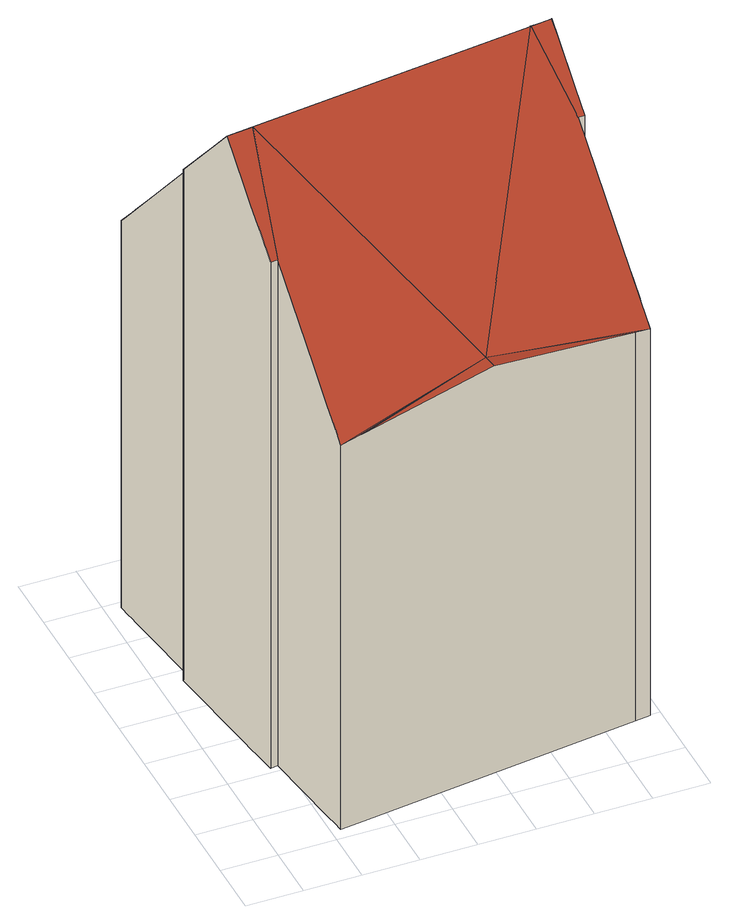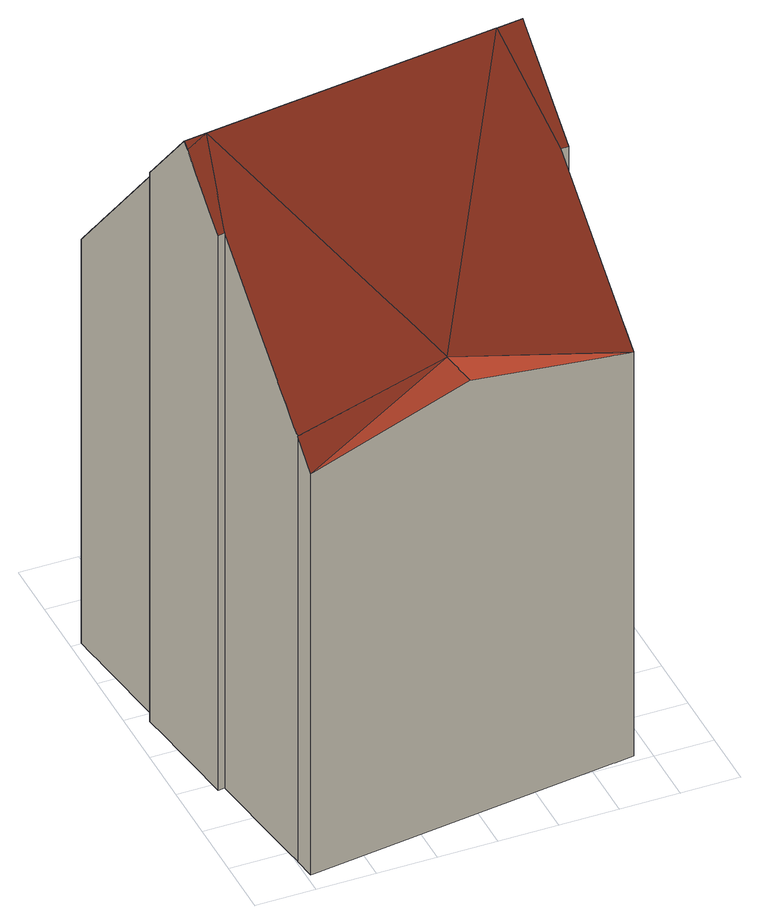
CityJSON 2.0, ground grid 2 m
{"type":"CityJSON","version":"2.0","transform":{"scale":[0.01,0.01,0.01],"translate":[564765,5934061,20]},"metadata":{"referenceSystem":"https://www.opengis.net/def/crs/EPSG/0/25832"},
"CityObjects":{
"building1":{"type":"Building","attributes":{"Grundfläche 2D":155.3,"Grundhöhe NN":20.35},"geometry":[{"type":"Solid","lod":"3","boundaries":[[[[0,1,2,3]],[[1,0,4]],[[5,2,1,4,6,7,8,9,10,11,12]],[[13,14,15,5,12,11,16,17]],[[14,18,15]],[[18,19,15]],[[20,5,19]],[[21,22,23,24,25,26,5,20,19,27]],[[5,15,19]],[[28,29,30,31,32,33,34,35,36,37,38,5,26,25,39]],[[35,40,36]],[[40,41,36]],[[41,42,43,36]],[[43,44,45,46,47,48,36]],[[47,49,50,36,48]],[[36,50,49,51,52,53,54,55,56,57,58]],[[59,60,58,57,61,62]],[[58,60,63,64,65,66,67,68]],[[69,70,71,72,73,74,2,75,76,77,68,78]],[[77,58,68]],[[73,79,80,2,74]],[[2,80,79,81]],[[81,82,2]],[[82,83,2]],[[83,84,2]],[[2,84,3]],[[3,84,0]],[[77,76,75,2,5]],[[77,5,58]],[[37,36,58,5,38]],[[85,86,87,88,89,11,10,9,8,7,6,4,90]],[[91,16,11,89]],[[92,93,94,95,96,97,24,23,22,21,27,19,18,14,13,17,16,91]],[[98,25,24,97]],[[29,28,39,25,98,99,100,101,102,103,35,34,33,32,31,30]],[[104,40,35,103]],[[105,41,40,104]],[[106,107,108,109,110,49,47,46,45,44,43,42,41,105]],[[111,112,113,114,115,116,57,56,55,54,53,52,51,49,110]],[[117,61,57,116]],[[118,119,120,121,67,66,65,64,63,60,59,62,61,117]],[[122,68,67,121]],[[123,124,125,126,73,72,71,70,69,78,68,122]],[[127,128,84,83,82,81,79,73,126]],[[90,4,0,84,128]],[[120,119,118,117,116,115,114,113,112,111,110,109,108,107,106,105,104,103,102,101,100,99,98,97,96,95,94,93,92,91,89,88,87,86,85,90,128,127,126,125,124,123,122,121]]]],"semantics":{"surfaces":[{"type":"RoofSurface"},{"type":"WallSurface"},{"type":"GroundSurface"}],"values":[[0,0,0,0,0,0,0,0,0,0,0,0,0,0,0,0,0,0,0,0,0,0,0,0,0,0,0,0,0,0,1,1,1,1,1,1,1,1,1,1,1,1,1,1,1,2]]}}]}
},
"vertices":[
[1355,195,1574],[1309,194,1580],[788,171,1652],[1309,193,1580],[1363,196,1573],[1224,823,2376],[1356,252,1644],[1355,257,1650],[1350,296,1700],[1347,319,1728],[1334,413,1848],[1305,631,2124],[1225,821,2374],[1319,696,2203],[1307,791,2323],[1300,833,2376],[1328,634,2124],[1325,657,2153],[1301,833,2376],[1298,852,2354],[1224,824,2376],[1287,935,2257],[1282,976,2209],[1277,1010,2169],[1274,1030,2146],[1251,1027,2147],[1224,825,2374],[1292,900,2298],[1220,1259,1875],[1210,1333,1788],[1210,1336,1785],[1207,1358,1759],[1203,1383,1730],[1201,1401,1709],[1197,1428,1677],[1194,1448,1653],[642,1313,1692],[736,1233,1804],[786,1192,1861],[1222,1247,1889],[1194,1449,1653],[1184,1527,1561],[1174,1526,1564],[626,1451,1693],[136,1384,1589],[123,1382,1587],[119,1382,1586],[68,1375,1575],[121,1369,1586],[55,1373,1573],[121,1366,1586],[61,1326,1628],[64,1307,1649],[67,1283,1678],[70,1260,1704],[73,1235,1734],[82,1171,1808],[112,951,2066],[212,694,2376],[119,695,2362],[121,682,2376],[85,948,2066],[108,778,2265],[135,579,2246],[140,539,2195],[146,499,2144],[148,485,2126],[156,421,2046],[183,425,2046],[221,143,1688],[223,124,1665],[231,69,1595],[232,56,1578],[234,43,1561],[298,58,1572],[689,261,1777],[649,297,1827],[212,693,2376],[212,207,1770],[279,49,1569],[298,54,1572],[299,52,1572],[319,54,1575],[795,119,1652],[1310,189,1580],[1356,252,35],[1355,257,35],[1350,296,35],[1347,319,35],[1305,631,35],[1363,196,35],[1328,634,35],[1325,657,35],[1319,696,35],[1301,833,35],[1292,900,35],[1277,1010,35],[1274,1030,35],[1251,1027,35],[1210,1336,35],[1207,1358,35],[1203,1383,35],[1201,1401,35],[1194,1448,35],[1194,1449,35],[1184,1527,35],[1174,1526,35],[136,1384,35],[123,1382,35],[119,1382,35],[55,1373,35],[61,1326,35],[64,1307,35],[67,1283,35],[70,1260,35],[73,1235,35],[112,951,35],[85,948,35],[135,579,35],[140,539,35],[146,499,35],[156,421,35],[183,425,35],[223,124,35],[231,69,35],[232,56,35],[234,43,35],[299,52,35],[1310,189,35]
]}
